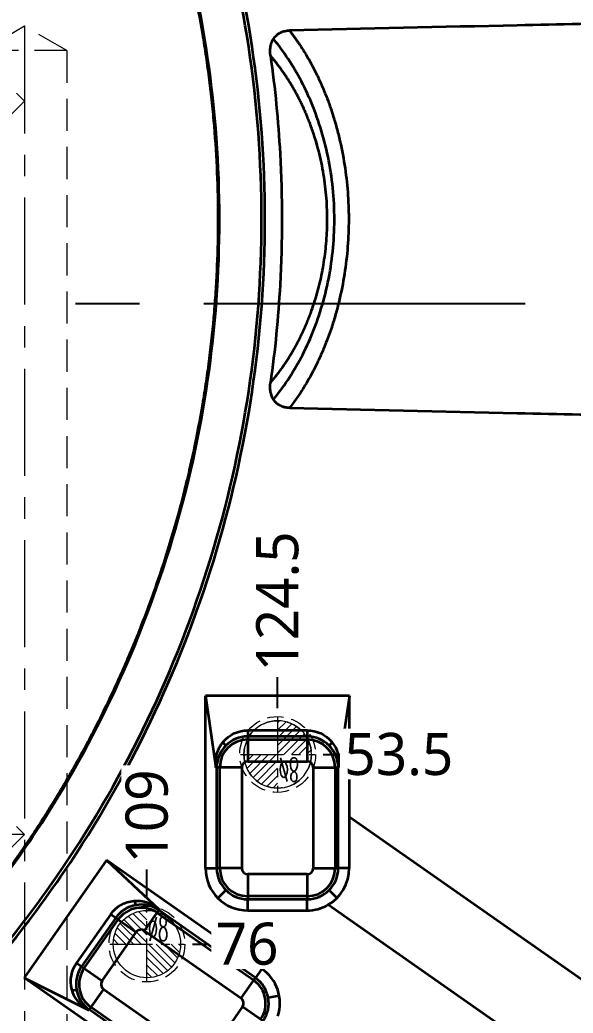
# Model space of a CAD drawing. Header units: millimetres. Extents: x -55 to 464, y 64 to 432.
# Drawn here: x 289.3 to 354.9, y 197.8 to 315.7 of the extents above; entities that cross this region are included whole.
import ezdxf
from ezdxf.enums import TextEntityAlignment as Align

# ---------------------------------------------------------------- set-up
doc = ezdxf.new("R2010")
doc.units = ezdxf.units.MM
doc.linetypes.add('CENTER', pattern=[50.8, 31.75, -6.35, 6.35, -6.35])
doc.linetypes.add('HIDDEN', pattern=[9.525, 6.35, -3.175])
for name, color, linetype, lineweight in [('cool', 153, 'HIDDEN', 9), ('core', 7, 'Continuous', 20), ('dim', 82, 'Continuous', 9), ('epin', 13, 'Continuous', 9)]:
    doc.layers.add(name, color=color, linetype=linetype, lineweight=lineweight)
doc.styles.add('Capful-A', font='')
doc.styles.add('TXT05', font='txt.shx', dxfattribs={"width": 0.5, "bigfont": 'gbcbig.shx'})
doc.styles.get('Capful-A').set_extended_font_data('Microsoft YaHei')
doc.dimstyles.new('Capful-A-2.0', dxfattribs={"dimscale": 2, "dimtxt": 2.5, "dimasz": 2.5, "dimexe": 1.5, "dimexo": 1, "dimgap": 1.5, "dimtad": 0, "dimdsep": 46, "dimtxsty": 'Capful-A', "dimcen": 0, "dimclrt": 2, "dimazin": 2, "dimtfac": 1, "dimtmove": 0, "dimatfit": 3, "dimfxl": 0, "dimtolj": 1, "dimtzin": 0, "dimarcsym": 0})

# ---------------------------------------------------------------- blocks, each defined once
blk = doc.blocks.new('H-SL-2-1')
at = {"layer": 'cool', "ltscale": 0.6}
for p, q in [((344.5, 8.89), (339.5, 6)), ((349.5, 6), (344.5, 8.89)), ((349.5, 6), (339.5, 6)), ((349.5, 6), (349.5, -161)), ((339.5, 5), (344.5, 0)), ((344.5, 0), (339.5, -5)), ((339.5, -82), (344.5, -87)), ((344.5, -87), (339.5, -92))]:
    blk.add_line(p, q, dxfattribs=at)
at = {"layer": 'cool', "color": 1, "linetype": 'CENTER', "ltscale": 0.4}
for p, q in [((344.5, 8.89), (344.5, -174)), ((0, 0), (344.5, 0)), ((344.5, -87), (0, -87))]:
    blk.add_line(p, q, dxfattribs=at)
blk = doc.blocks.new('epin_ejp_8')
at = {"layer": 'epin'}
h = blk.add_hatch(dxfattribs=at)
h.set_pattern_fill('_ANSI31', color=123, scale=0.2, angle=90)
h.set_pattern_definition([(135, (-2848.6551, 2661.42286), (-0.44901281, -0.44901281), [])])
h.paths.add_polyline_path([(0, 4, 0.414214), (-4, 0), (0, 0)])
h.paths.add_polyline_path([(4, 0), (0, 0), (0, -4, 0.414214)])
at = {"layer": 'epin', "color": 1, "linetype": 'CENTER', "ltscale": 0.16}
for p, q in [((0, -4.4), (0, 4.4)), ((-4.4, 0), (4.4, 0))]:
    blk.add_line(p, q, dxfattribs=at)
at = {"layer": 'epin'}
blk.add_circle((0, 0), 4, dxfattribs=at)
at = {"layer": 'epin', "color": 6, "style": 'TXT05', "width": 0.5}
blk.add_text('%%c8', height=2.8, dxfattribs=at).set_placement((1.33, 1.8), align=Align.MIDDLE)
blk = doc.blocks.new('*D45')
at = {"layer": 'Defpoints', "color": 0, "transparency": 16777216}
for p in [(195.33, 282.01), (324.23, 228.51)]:
    blk.add_point(p, dxfattribs=at)
at = {"layer": 'dim', "color": 0, "lineweight": -2, "transparency": 16777216}
blk.add_line((325.23, 228.51), (327.1, 228.51), dxfattribs=at)
at = {"layer": 'dim', "color": 2, "transparency": 16777216, "insert": (334.2, 228.51), "char_height": 5, "attachment_point": 5, "style": 'Capful-A', "bg_fill": 3, "box_fill_scale": 1.1, "bg_fill_color": 256, "bg_fill_true_color": 13158600, "bg_fill_transparency": 0}
blk.add_mtext('\\A1;53.5', dxfattribs=at)
at = {"layer": 'Defpoints', "color": 0, "transparency": 16777216}
blk.add_point((327.1, 228.51), dxfattribs=at)
blk = doc.blocks.new('*D46')
at = {"layer": 'Defpoints', "color": 0, "transparency": 16777216}
for p in [(195.33, 282.01), (308.75, 206.01)]:
    blk.add_point(p, dxfattribs=at)
at = {"layer": 'dim', "color": 0, "lineweight": -2, "transparency": 16777216}
blk.add_line((309.75, 206.01), (311.65, 206.01), dxfattribs=at)
at = {"layer": 'dim', "color": 2, "transparency": 16777216, "insert": (316.21, 206.01), "char_height": 5, "attachment_point": 5, "style": 'Capful-A', "bg_fill": 3, "box_fill_scale": 1.1, "bg_fill_color": 256, "bg_fill_true_color": 13158600, "bg_fill_transparency": 0}
blk.add_mtext('\\A1;76', dxfattribs=at)
at = {"layer": 'Defpoints', "color": 0, "transparency": 16777216}
blk.add_point((311.65, 206.01), dxfattribs=at)
blk = doc.blocks.new('*D48')
at = {"layer": 'Defpoints', "color": 0, "transparency": 16777216}
for p in [(195.33, 282.01), (319.83, 233.01)]:
    blk.add_point(p, dxfattribs=at)
at = {"layer": 'dim', "color": 0, "lineweight": -2, "transparency": 16777216}
blk.add_line((319.83, 234), (319.83, 237.68), dxfattribs=at)
at = {"layer": 'dim', "color": 2, "transparency": 16777216, "insert": (319.83, 246.65), "char_height": 5, "attachment_point": 5, "rotation": 90, "style": 'Capful-A', "bg_fill": 3, "box_fill_scale": 1.1, "bg_fill_color": 256, "bg_fill_true_color": 13158600, "bg_fill_transparency": 0}
blk.add_mtext('\\A1;124.5', dxfattribs=at)
at = {"layer": 'Defpoints', "color": 0, "transparency": 16777216}
blk.add_point((319.83, 237.68), dxfattribs=at)
blk = doc.blocks.new('*D50')
at = {"layer": 'Defpoints', "color": 0, "transparency": 16777216}
for p in [(195.33, 282.01), (304.33, 210.41)]:
    blk.add_point(p, dxfattribs=at)
at = {"layer": 'dim', "color": 0, "lineweight": -2, "transparency": 16777216}
blk.add_line((304.33, 211.4), (304.33, 214.84), dxfattribs=at)
at = {"layer": 'dim', "color": 2, "transparency": 16777216, "insert": (304.33, 221.14), "char_height": 5, "attachment_point": 5, "rotation": 90, "style": 'Capful-A', "bg_fill": 3, "box_fill_scale": 1.1, "bg_fill_color": 256, "bg_fill_true_color": 13158600, "bg_fill_transparency": 0}
blk.add_mtext('\\A1;109', dxfattribs=at)
at = {"layer": 'Defpoints', "color": 0, "transparency": 16777216}
blk.add_point((304.33, 214.84), dxfattribs=at)
blk = doc.blocks.new('*D51')
at = {"layer": 'Defpoints', "color": 0, "transparency": 16777216}
for p in [(195.33, 282.01), (445.33, 282.01)]:
    blk.add_point(p, dxfattribs=at)
at = {"layer": 'dim', "color": 0, "lineweight": -2, "transparency": 16777216}
blk.add_line((446.33, 282.01), (458.54, 282.01), dxfattribs=at)
at = {"layer": 'dim', "color": 2, "transparency": 16777216, "insert": (461.19, 282.01), "char_height": 5, "attachment_point": 5, "style": 'Capful-A', "bg_fill": 3, "box_fill_scale": 1.1, "bg_fill_color": 256, "bg_fill_true_color": 13158600, "bg_fill_transparency": 0}
blk.add_mtext('\\A1;0', dxfattribs=at)
at = {"layer": 'Defpoints', "color": 0, "transparency": 16777216}
blk.add_point((458.54, 282.01), dxfattribs=at)

msp = doc.modelspace()

# ---------------------------------------------------------------- linework, layer by layer
at = {"color": 1, "linetype": 'CENTER', "ltscale": 1.2}
msp.add_line((-54.672, 282.005), (445.328, 282.005), dxfattribs=at)
at = {"layer": 'core', "color": 7, "linetype": 'Continuous', "lineweight": 35}
for p, q in [((311.284, 235.457), (312.521, 226.957)), ((328.333, 235.457), (311.284, 235.457)), ((311.284, 214.996), (311.284, 235.457)), ((328.333, 235.457), (327.096, 226.957)), ((328.333, 221.1), (328.333, 235.457)), ((316.284, 231.361), (316.284, 230.633)), ((323.333, 231.361), (316.284, 231.361)), ((323.333, 231.361), (323.333, 230.633)), ((313.318, 229.923), (313.685, 229.557)), ((316.284, 230.633), (316.284, 227.663)), ((323.333, 230.633), (316.284, 230.633)), ((316.284, 230.27), (323.333, 230.27)), ((323.333, 230.633), (323.333, 227.663)), ((325.933, 229.557), (326.299, 229.923)), ((316.284, 227.663), (323.333, 227.663)), ((312.521, 226.957), (312.608, 226.957)), ((315.579, 226.957), (312.608, 226.957)), ((312.608, 214.996), (312.608, 226.957)), ((312.971, 214.996), (312.971, 226.957)), ((315.579, 226.957), (315.579, 214.996)), ((324.039, 226.957), (324.039, 214.996)), ((324.039, 226.957), (327.009, 226.957)), ((326.646, 226.957), (326.646, 214.996)), ((327.009, 214.996), (327.009, 226.957)), ((327.096, 226.957), (327.009, 226.957)), ((328.333, 221.1), (328.316, 221.112)), ((328.316, 221.112), (328.316, 214.996)), ((328.333, 221.1), (357.043, 200.997)), ((299.549, 215.979), (289.77, 202.014)), ((299.549, 215.979), (305.802, 210.091)), ((317.963, 203.085), (299.549, 215.979)), ((311.284, 214.996), (312.608, 214.996)), ((315.579, 214.996), (312.608, 214.996)), ((324.039, 214.996), (327.009, 214.996)), ((328.316, 214.996), (327.009, 214.996)), ((323.333, 214.291), (316.284, 214.291)), ((316.284, 214.291), (316.284, 211.32)), ((323.333, 214.291), (323.333, 211.32)), ((312.749, 211.461), (313.685, 212.397)), ((325.933, 212.397), (326.857, 211.473)), ((303.005, 210.629), (302.915, 211.139)), ((323.333, 211.683), (316.284, 211.683)), ((316.284, 211.32), (323.333, 211.32)), ((316.284, 209.996), (316.284, 211.32)), ((323.333, 209.996), (323.333, 211.32)), ((304.048, 207.586), (305.752, 210.02)), ((305.802, 210.091), (305.752, 210.02)), ((317.204, 202.001), (305.752, 210.02)), ((316.284, 209.996), (323.333, 209.996)), ((325.815, 210.656), (325.799, 210.666)), ((351.307, 192.806), (325.815, 210.656)), ((300.036, 209.534), (295.993, 203.76)), ((300.632, 209.117), (296.589, 203.343)), ((296.886, 203.135), (300.929, 208.909)), ((300.036, 209.534), (300.632, 209.117)), ((300.632, 209.117), (303.065, 207.413)), ((305.544, 209.723), (316.996, 201.704)), ((299.022, 201.639), (303.065, 207.413)), ((304.048, 207.586), (315.5, 199.568)), ((295.993, 203.76), (296.589, 203.343)), ((296.589, 203.343), (299.022, 201.639)), ((317.963, 203.085), (317.204, 202.001)), ((289.77, 202.014), (297.442, 198.152)), ((308.185, 189.12), (289.77, 202.014)), ((315.5, 199.568), (317.204, 202.001)), ((295.47, 200.506), (295.98, 200.596)), ((299.196, 200.656), (297.492, 198.223)), ((299.196, 200.656), (310.648, 192.638)), ((320.019, 199.858), (318.716, 199.628)), ((297.442, 198.152), (297.492, 198.223)), ((308.944, 190.204), (297.492, 198.223)), ((309.152, 190.501), (297.7, 198.52)), ((315.673, 198.585), (311.631, 192.811)), ((315.673, 198.585), (318.107, 196.881))]:
    msp.add_line(p, q, dxfattribs=at)
at = {"layer": 'core', "color": 8, "linetype": 'HIDDEN', "lineweight": 18, "ltscale": 0.3}
for centre, radius in [((319.829, 228.505), 4.5), ((319.829, 228.505), 4), ((304.329, 206.005), 4.5)]:
    msp.add_circle(centre, radius, dxfattribs=at)
at = {"layer": 'core', "color": 7, "linetype": 'Continuous', "lineweight": 35}
for centre, radius, start, end in [((316.284, 226.957), 3.676, 90, 180), ((316.284, 226.957), 3.314, 90, 180), ((323.333, 226.957), 3.676, 0, 90), ((323.333, 226.957), 3.314, 0, 90), ((316.284, 226.957), 0.706, 90, 180), ((323.333, 226.957), 0.706, 0, 90), ((316.284, 214.996), 5, 180, 270), ((316.284, 214.996), 3.676, 180, 270), ((316.284, 214.996), 3.314, 180, 270), ((316.284, 214.996), 0.706, 180, 270), ((323.333, 214.996), 3.314, 270, 0), ((323.333, 214.996), 0.706, 270, 0), ((323.333, 214.996), 3.676, 270, 0), ((323.333, 214.996), 4.983, 299.66775, 0), ((303.643, 207.008), 3.676, 55, 145), ((303.643, 207.008), 3.314, 55, 145), ((323.333, 214.996), 5, 270, 299.7592), ((303.643, 207.008), 0.706, 55, 145), ((299.6, 201.234), 3.676, 145, 235), ((299.6, 201.234), 3.314, 145, 235), ((315.095, 198.99), 5, 342.16559, 55), ((299.6, 201.234), 0.706, 145, 235), ((315.095, 198.99), 3.314, 325, 55), ((315.095, 198.99), 3.676, 325, 55), ((315.095, 198.99), 0.706, 325, 55)]:
    msp.add_arc(centre, radius, start, end, dxfattribs=at)
at = {"layer": 'core', "color": 7, "linetype": 'Continuous', "lineweight": 35, "extrusion": (0, 0, -1)}
for centre, major_axis, start_param, end_param in [((316.284, 227.516), (0, -3.844), 1.4247433, 3.1415927), ((323.333, 227.516), (0, -3.844), 3.1415927, 4.858442), ((303.185, 207.329), (3.149, -2.205), 3.1415927, 4.858442), ((299.142, 201.555), (3.149, -2.205), 1.4247433, 3.1415927)]:
    msp.add_ellipse(centre, major_axis=major_axis, ratio=0.9893532, start_param=start_param, end_param=end_param, dxfattribs=at)
at = {"layer": 'core', "color": 7, "linetype": 'Continuous', "lineweight": 35}
for points, knots in [([(286.888, 204.414), (289.596, 207.7), (296.261, 216.598), (305.236, 232.202), (312.738, 251.383), (317.306, 271.466), (318.84, 292.005), (317.306, 312.544), (312.738, 332.627), (305.236, 351.808), (296.261, 367.412), (289.596, 376.31), (286.888, 379.597)], [0, 0, 0, 0, 0.0672927, 0.1754696, 0.2836464, 0.3918232, 0.5, 0.6081768, 0.7163536, 0.8245304, 0.9327073, 1, 1, 1, 1]), ([(286.705, 204.826), (289.358, 208.055), (295.956, 216.877), (304.871, 232.378), (312.35, 251.503), (316.906, 271.527), (318.435, 292.005), (316.906, 312.484), (312.35, 332.508), (304.871, 351.633), (295.956, 367.133), (289.358, 375.955), (286.705, 379.184)], [0, 0, 0, 0, 0.0663674, 0.1747756, 0.2831837, 0.3915919, 0.5, 0.6084081, 0.7168163, 0.8252244, 0.9336326, 1, 1, 1, 1]), ([(284.345, 210.083), (285.488, 211.53), (286.6, 213), (287.951, 214.867), (288.219, 215.241), (288.752, 215.994), (289.017, 216.372), (289.804, 217.508), (290.32, 218.271), (291.845, 220.575), (292.829, 222.131), (294.256, 224.497), (294.723, 225.29), (295.412, 226.488), (295.64, 226.888), (296.091, 227.692), (296.314, 228.095), (297.422, 230.116), (298.273, 231.75), (299.498, 234.226), (299.897, 235.055), (300.679, 236.722), (301.061, 237.56), (301.808, 239.244), (302.173, 240.09), (302.707, 241.365), (302.883, 241.792), (303.23, 242.645), (303.401, 243.073), (304.245, 245.215), (304.884, 246.94), (306.089, 250.414), (306.656, 252.162), (307.715, 255.682), (308.208, 257.453), (308.893, 260.128), (309.112, 261.023), (309.426, 262.369), (309.529, 262.819), (309.729, 263.718), (309.827, 264.169), (310.303, 266.421), (310.646, 268.228), (311.105, 270.947), (311.248, 271.855), (311.515, 273.673), (311.64, 274.584), (311.985, 277.319), (312.176, 279.148), (312.407, 281.9), (312.474, 282.819), (312.546, 283.969), (312.56, 284.199), (312.586, 284.659), (312.624, 285.349), (312.656, 286.039), (312.751, 288.34), (312.789, 290.179), (312.789, 293.855), (312.713, 297.53), (312.483, 301.201), (312.252, 303.953), (312.166, 304.87), (312.046, 306.016), (312.021, 306.246), (311.97, 306.704), (311.893, 307.391), (311.699, 308.991), (311.512, 310.359), (311.244, 312.179), (311.101, 313.087), (310.642, 315.806), (309.956, 319.417), (309.119, 322.999), (308.434, 325.674), (308.196, 326.564), (307.887, 327.675), (307.825, 327.896), (307.699, 328.34), (307.508, 329.004), (307.312, 329.667), (306.648, 331.873), (306.08, 333.626), (305.173, 336.238), (304.861, 337.105), (304.381, 338.402), (304.218, 338.833), (303.889, 339.694), (303.722, 340.123), (302.877, 342.265), (302.166, 343.962), (301.046, 346.483), (300.665, 347.319), (299.884, 348.984), (299.484, 349.812), (298.26, 352.285), (297.41, 353.917), (296.413, 355.735), (296.302, 355.937), (296.078, 356.34), (295.966, 356.541), (295.627, 357.144), (294.944, 358.346), (294.242, 359.536), (292.816, 361.899), (291.833, 363.454), (289.803, 366.519), (288.756, 368.031), (286.599, 371.011), (285.488, 372.48), (284.345, 373.927)], [0, 0, 0, 0, 0.03125, 0.03125, 0.0390625, 0.0390625, 0.046875, 0.046875, 0.0625, 0.0625, 0.09375, 0.09375, 0.109375, 0.109375, 0.1171875, 0.1171875, 0.125, 0.125, 0.15625, 0.15625, 0.171875, 0.171875, 0.1875, 0.1875, 0.203125, 0.203125, 0.2109375, 0.2109375, 0.21875, 0.21875, 0.25, 0.25, 0.28125, 0.28125, 0.3125, 0.3125, 0.328125, 0.328125, 0.3359375, 0.3359375, 0.34375, 0.34375, 0.375, 0.375, 0.390625, 0.390625, 0.40625, 0.40625, 0.4375, 0.4375, 0.453125, 0.453125, 0.4570313, 0.4570313, 0.4609375, 0.46875, 0.46875, 0.5, 0.5, 0.53125, 0.5625, 0.5625, 0.578125, 0.578125, 0.5820313, 0.5820313, 0.5859375, 0.59375, 0.609375, 0.609375, 0.625, 0.625, 0.65625, 0.6875, 0.6875, 0.703125, 0.703125, 0.7070313, 0.7070313, 0.7109375, 0.71875, 0.71875, 0.75, 0.75, 0.765625, 0.765625, 0.7734375, 0.7734375, 0.78125, 0.78125, 0.8125, 0.8125, 0.828125, 0.828125, 0.84375, 0.84375, 0.875, 0.875, 0.8789063, 0.8789063, 0.8828125, 0.8828125, 0.890625, 0.90625, 0.90625, 0.9375, 0.9375, 0.96875, 0.96875, 1, 1, 1, 1]), ([(284.408, 209.943), (286.808, 212.98), (292.83, 221.325), (300.976, 235.94), (307.825, 253.959), (311.993, 272.779), (313.392, 292.005), (311.993, 311.231), (307.825, 330.051), (300.976, 348.07), (292.83, 362.686), (286.808, 371.03), (284.408, 374.067)], [0, 0, 0, 0, 0.065602, 0.1742015, 0.282801, 0.3914005, 0.5, 0.6085995, 0.717199, 0.8257985, 0.934398, 1, 1, 1, 1]), ([(377.945, 315.658), (368.044, 315.44), (358.142, 315.222), (339.238, 314.802), (330.235, 314.601), (321.232, 314.399)], [0, 0, 0, 0, 0.5237714, 0.5237714, 1, 1, 1, 1]), ([(318.98, 311.394), (318.955, 311.573), (318.942, 311.751), (318.942, 312.019), (318.945, 312.109), (318.959, 312.287), (318.97, 312.377), (318.993, 312.511), (319.001, 312.555), (319.021, 312.643), (319.031, 312.687), (319.067, 312.816), (319.094, 312.901), (319.159, 313.068), (319.196, 313.15), (319.249, 313.251), (319.26, 313.27), (319.282, 313.31), (319.316, 313.368), (319.353, 313.425), (319.429, 313.535), (319.485, 313.605), (319.604, 313.738), (319.668, 313.8), (319.753, 313.874), (319.771, 313.889), (319.806, 313.917), (319.86, 313.959), (319.915, 313.997), (320.028, 314.071), (320.106, 314.116), (320.226, 314.175), (320.288, 314.203), (320.351, 314.228), (320.393, 314.244), (320.415, 314.252), (320.521, 314.289), (320.608, 314.314), (320.783, 314.354), (320.872, 314.369), (321.006, 314.385), (321.051, 314.389), (321.141, 314.396), (321.187, 314.398), (321.232, 314.399)], [0, 0, 0, 0, 0.125, 0.125, 0.1875, 0.1875, 0.25, 0.25, 0.28125, 0.28125, 0.3125, 0.3125, 0.375, 0.375, 0.4375, 0.4375, 0.453125, 0.453125, 0.46875, 0.5, 0.5, 0.5625, 0.5625, 0.625, 0.625, 0.640625, 0.640625, 0.65625, 0.6875, 0.6875, 0.75, 0.75, 0.78125, 0.796875, 0.796875, 0.8125, 0.8125, 0.875, 0.875, 0.9375, 0.9375, 0.96875, 0.96875, 1, 1, 1, 1]), ([(321.232, 314.399), (321.512, 314.043), (321.783, 313.677), (322.307, 312.93), (322.814, 312.167), (323.521, 310.985), (323.956, 310.177), (324.374, 309.361), (324.574, 308.95), (324.957, 308.122), (325.322, 307.289), (325.651, 306.451), (325.885, 305.823), (325.998, 305.508), (326.125, 305.142), (326.187, 304.958), (326.217, 304.867), (326.232, 304.821), (326.24, 304.798), (326.244, 304.787), (326.246, 304.781), (326.247, 304.778), (326.247, 304.777), (326.247, 304.776), (326.247, 304.776), (326.248, 304.775), (326.415, 304.267), (326.573, 303.753), (326.866, 302.715), (327.002, 302.191), (327.379, 300.608), (327.589, 299.539), (327.923, 297.385), (328.049, 296.302), (328.174, 294.678), (328.205, 294.137), (328.236, 293.327), (328.248, 292.922), (328.255, 292.451), (328.256, 292.216), (328.256, 292.115), (328.257, 292.048), (328.257, 292.015), (328.256, 290.909), (328.213, 289.829), (328.045, 287.666), (327.918, 286.583), (327.581, 284.432), (327.371, 283.363), (326.992, 281.782), (326.856, 281.258), (326.635, 280.48), (326.559, 280.222), (326.441, 279.837), (326.381, 279.645), (326.309, 279.422), (326.272, 279.31), (326.254, 279.255), (326.245, 279.227), (326.24, 279.213), (326.238, 279.206), (326.237, 279.203), (326.236, 279.201), (326.236, 279.2), (326.236, 279.2), (326.236, 279.199), (326.098, 278.782), (325.804, 277.947), (325.311, 276.695), (324.947, 275.866), (324.565, 275.041), (324.366, 274.631), (323.949, 273.819), (323.514, 273.013), (322.809, 271.835), (322.304, 271.075), (321.781, 270.331), (321.511, 269.966), (321.232, 269.611)], [0, 0, 0, 0, 0.03125, 0.03125, 0.0625, 0.09375, 0.125, 0.125, 0.15625, 0.15625, 0.1875, 0.21875, 0.21875, 0.234375, 0.2421875, 0.2460937, 0.2480469, 0.2490234, 0.2495117, 0.2497559, 0.2498779, 0.249939, 0.2499695, 0.2499847, 0.2499847, 0.25, 0.25, 0.28125, 0.28125, 0.3125, 0.3125, 0.375, 0.375, 0.4375, 0.4375, 0.46875, 0.46875, 0.484375, 0.4921875, 0.4960937, 0.4980469, 0.4980469, 0.5, 0.5, 0.5625, 0.5625, 0.625, 0.625, 0.6875, 0.6875, 0.71875, 0.71875, 0.734375, 0.734375, 0.7421875, 0.7460937, 0.7480469, 0.7490234, 0.7495117, 0.7497559, 0.7498779, 0.749939, 0.7499695, 0.7499847, 0.7499847, 0.75, 0.75, 0.78125, 0.8125, 0.84375, 0.84375, 0.875, 0.875, 0.90625, 0.9375, 0.96875, 0.96875, 1, 1, 1, 1]), ([(319.338, 270.61), (319.773, 271.141), (320.197, 271.702), (321.739, 273.91), (322.794, 275.779), (324.119, 278.847), (324.52, 279.915), (325.23, 282.152), (325.541, 283.33), (326.288, 286.909), (326.555, 289.392), (326.564, 294.488), (326.308, 296.971), (325.312, 301.807), (324.598, 304.039), (322.818, 308.19), (321.783, 310.03), (320.22, 312.277), (319.784, 312.854), (319.337, 313.4)], [0, 0, 0, 0, 0.0541508, 0.0541508, 0.2026349, 0.2026349, 0.276877, 0.276877, 0.351119, 0.351119, 0.4996032, 0.4996032, 0.6480873, 0.6480873, 0.7965714, 0.7965714, 0.9450555, 0.9450555, 1, 1, 1, 1]), ([(318.98, 311.394), (319.52, 307.539), (320.404, 298.499), (320.404, 285.511), (319.52, 276.471), (318.98, 272.616)], [0, 0, 0, 0, 0.3001305, 0.6998695, 1, 1, 1, 1]), ([(318.98, 272.616), (318.995, 272.634), (319.025, 272.668), (319.069, 272.721), (319.114, 272.773), (319.158, 272.826), (319.203, 272.878), (319.247, 272.931), (319.291, 272.984), (319.335, 273.038), (319.378, 273.091), (319.422, 273.145), (319.466, 273.198), (319.509, 273.252), (319.552, 273.306), (319.595, 273.36), (319.638, 273.415), (319.681, 273.469), (319.724, 273.524), (319.767, 273.579), (319.809, 273.634), (319.851, 273.689), (319.894, 273.744), (319.936, 273.8), (319.978, 273.856), (320.02, 273.911), (320.061, 273.967), (320.103, 274.023), (320.145, 274.08), (320.186, 274.136), (320.227, 274.193), (320.268, 274.25), (320.309, 274.307), (320.35, 274.364), (320.391, 274.421), (320.431, 274.478), (320.472, 274.536), (320.512, 274.594), (320.552, 274.652), (320.592, 274.71), (320.632, 274.768), (320.672, 274.826), (320.712, 274.885), (320.751, 274.944), (320.791, 275.002), (320.83, 275.061), (320.869, 275.121), (320.908, 275.18), (320.947, 275.239), (320.986, 275.299), (321.024, 275.359), (321.063, 275.419), (321.101, 275.479), (321.139, 275.539), (321.177, 275.6), (321.215, 275.66), (321.253, 275.721), (321.291, 275.782), (321.328, 275.843), (321.366, 275.904), (321.403, 275.966), (321.44, 276.027), (321.477, 276.089), (321.514, 276.151), (321.551, 276.213), (321.587, 276.275), (321.624, 276.338), (321.66, 276.4), (321.696, 276.463), (321.732, 276.526), (321.768, 276.589), (321.804, 276.652), (321.84, 276.715), (321.875, 276.779), (321.911, 276.842), (321.946, 276.906), (321.981, 276.97), (322.016, 277.034), (322.051, 277.098), (322.086, 277.163), (322.12, 277.227), (322.155, 277.292), (322.189, 277.357), (322.223, 277.422), (322.257, 277.487), (322.291, 277.552), (322.325, 277.618), (322.358, 277.683), (322.392, 277.749), (322.425, 277.815), (322.458, 277.881), (322.491, 277.948), (322.524, 278.014), (322.557, 278.081), (322.589, 278.147), (322.622, 278.214), (322.654, 278.281), (322.686, 278.349), (322.718, 278.416), (322.75, 278.483), (322.782, 278.551), (322.814, 278.619), (322.845, 278.687), (322.876, 278.755), (322.908, 278.823), (322.939, 278.892), (322.97, 278.96), (323, 279.029), (323.031, 279.098), (323.061, 279.167), (323.092, 279.236), (323.122, 279.306), (323.152, 279.375), (323.182, 279.445), (323.212, 279.515), (323.241, 279.584), (323.271, 279.655), (323.3, 279.725), (323.329, 279.795), (323.358, 279.866), (323.387, 279.937), (323.416, 280.007), (323.444, 280.079), (323.473, 280.15), (323.501, 280.221), (323.529, 280.293), (323.557, 280.364), (323.585, 280.436), (323.613, 280.508), (323.64, 280.58), (323.668, 280.652), (323.695, 280.725), (323.722, 280.797), (323.883, 281.23), (324.161, 282.032), (324.523, 283.226), (324.838, 284.436), (325.105, 285.661), (325.325, 286.901), (325.496, 288.155), (325.619, 289.42), (325.694, 290.697), (325.72, 292.034), (325.691, 293.425), (325.599, 294.86), (325.446, 296.281), (325.231, 297.687), (324.955, 299.075), (324.619, 300.444), (324.223, 301.794), (323.907, 302.713), (323.715, 303.232), (323.667, 303.36), (323.619, 303.487), (323.57, 303.614), (323.52, 303.741), (323.47, 303.867), (323.42, 303.992), (323.369, 304.118), (323.318, 304.242), (323.266, 304.366), (323.214, 304.49), (323.161, 304.613), (323.108, 304.736), (323.055, 304.858), (323.001, 304.98), (322.947, 305.101), (322.892, 305.222), (322.836, 305.343), (322.781, 305.463), (322.724, 305.582), (322.668, 305.701), (322.611, 305.819), (322.553, 305.937), (322.495, 306.055), (322.437, 306.172), (322.378, 306.288), (322.319, 306.404), (322.259, 306.52), (322.199, 306.635), (322.138, 306.749), (322.077, 306.864), (322.016, 306.977), (321.954, 307.09), (321.892, 307.203), (321.829, 307.315), (321.766, 307.427), (321.702, 307.538), (321.638, 307.648), (321.574, 307.759), (321.509, 307.868), (321.444, 307.978), (321.378, 308.086), (321.312, 308.194), (321.245, 308.302), (321.178, 308.409), (321.111, 308.516), (321.043, 308.622), (320.975, 308.728), (320.906, 308.833), (320.837, 308.938), (320.768, 309.042), (320.698, 309.146), (320.628, 309.249), (320.557, 309.352), (320.486, 309.454), (320.414, 309.556), (320.342, 309.657), (320.27, 309.758), (320.197, 309.858), (320.124, 309.958), (320.051, 310.057), (319.977, 310.156), (319.903, 310.254), (319.828, 310.352), (319.753, 310.449), (319.677, 310.546), (319.601, 310.642), (319.525, 310.738), (319.448, 310.833), (319.371, 310.928), (319.294, 311.022), (319.216, 311.116), (319.138, 311.209), (319.059, 311.302), (319.006, 311.363), (318.98, 311.394)], [0, 0, 0, 0, 0.0020024, 0.0040024, 0.006, 0.0079953, 0.0099882, 0.0119787, 0.013967, 0.015953, 0.0179366, 0.019918, 0.0218971, 0.023874, 0.0258487, 0.0278211, 0.0297914, 0.0317594, 0.0337253, 0.035689, 0.0376506, 0.0396101, 0.0415674, 0.0435227, 0.0454759, 0.047427, 0.049376, 0.0513231, 0.0532681, 0.0552111, 0.0571521, 0.0590912, 0.0610282, 0.0629634, 0.0648966, 0.066828, 0.0687574, 0.0706849, 0.0726106, 0.0745345, 0.0764565, 0.0783767, 0.0802951, 0.0822117, 0.0841266, 0.0860397, 0.0879511, 0.0898607, 0.0917687, 0.093675, 0.0955796, 0.0974825, 0.0993839, 0.1012836, 0.1031817, 0.1050782, 0.1069732, 0.1088666, 0.1107584, 0.1126488, 0.1145376, 0.116425, 0.1183109, 0.1201953, 0.1220784, 0.12396, 0.1258401, 0.127719, 0.1295964, 0.1314725, 0.1333473, 0.1352207, 0.1370929, 0.1389637, 0.1408333, 0.1427017, 0.1445688, 0.1464347, 0.1482994, 0.150163, 0.1520254, 0.1538866, 0.1557467, 0.1576057, 0.1594637, 0.1613205, 0.1631763, 0.1650311, 0.1668848, 0.1687375, 0.1705893, 0.17244, 0.1742899, 0.1761388, 0.1779868, 0.1798338, 0.18168, 0.1835254, 0.1853699, 0.1872136, 0.1890564, 0.1908985, 0.1927398, 0.1945804, 0.1964202, 0.1982593, 0.2000977, 0.2019354, 0.2037724, 0.2056088, 0.2074446, 0.2092798, 0.2111143, 0.2129483, 0.2147817, 0.2166146, 0.218447, 0.2202789, 0.2221103, 0.2239412, 0.2257716, 0.2276017, 0.2294313, 0.2312605, 0.2330894, 0.2349179, 0.236746, 0.2385738, 0.2404014, 0.2422286, 0.2440555, 0.2458823, 0.2477087, 0.249535, 0.2785262, 0.307019, 0.3350924, 0.3628286, 0.3903128, 0.4176321, 0.4448748, 0.4721296, 0.4994851, 0.5302521, 0.5609083, 0.5915801, 0.6223944, 0.6534765, 0.6849492, 0.7169314, 0.7495365, 0.7527613, 0.7559869, 0.7592133, 0.7624406, 0.7656689, 0.7688984, 0.7721291, 0.7753611, 0.7785945, 0.7818295, 0.7850661, 0.7883044, 0.7915446, 0.7947867, 0.7980308, 0.801277, 0.8045254, 0.8077762, 0.8110293, 0.814285, 0.8175433, 0.8208044, 0.8240682, 0.8273349, 0.8306047, 0.8338775, 0.8371536, 0.8404329, 0.8437157, 0.8470019, 0.8502917, 0.8535852, 0.8568825, 0.8601837, 0.8634888, 0.866798, 0.8701114, 0.873429, 0.8767509, 0.8800773, 0.8834082, 0.8867438, 0.8900841, 0.8934292, 0.8967792, 0.9001341, 0.9034942, 0.9068595, 0.91023, 0.9136059, 0.9169872, 0.9203741, 0.9237666, 0.9271648, 0.9305688, 0.9339787, 0.9373946, 0.9408165, 0.9442446, 0.947679, 0.9511197, 0.9545667, 0.9580203, 0.9614805, 0.9649473, 0.9684208, 0.9719012, 0.9753885, 0.9788828, 0.9823842, 0.9858927, 0.9894085, 0.9929316, 0.996462, 1, 1, 1, 1]), ([(321.232, 269.611), (321.141, 269.613), (321.052, 269.62), (320.873, 269.641), (320.785, 269.656), (320.654, 269.686), (320.61, 269.697), (320.524, 269.722), (320.481, 269.735), (320.352, 269.78), (320.269, 269.814), (320.109, 269.893), (320.031, 269.937), (319.919, 270.01), (319.864, 270.049), (319.81, 270.09), (319.775, 270.118), (319.757, 270.133), (319.671, 270.207), (319.607, 270.269), (319.487, 270.402), (319.431, 270.473), (319.354, 270.583), (319.33, 270.621), (319.295, 270.679), (319.283, 270.699), (319.261, 270.738), (319.207, 270.837), (319.16, 270.94), (319.095, 271.107), (319.067, 271.192), (319.037, 271.301), (319.032, 271.323), (319.021, 271.367), (319.016, 271.389), (319.001, 271.455), (318.993, 271.5), (318.97, 271.632), (318.959, 271.721), (318.945, 271.899), (318.942, 271.988), (318.941, 272.167), (318.945, 272.257), (318.955, 272.392), (318.959, 272.437), (318.968, 272.527), (318.974, 272.572), (318.98, 272.616)], [0, 0, 0, 0, 0.0625, 0.0625, 0.125, 0.125, 0.15625, 0.15625, 0.1875, 0.1875, 0.25, 0.25, 0.3125, 0.3125, 0.34375, 0.359375, 0.359375, 0.375, 0.375, 0.4375, 0.4375, 0.5, 0.5, 0.53125, 0.53125, 0.546875, 0.546875, 0.5625, 0.625, 0.625, 0.6875, 0.6875, 0.703125, 0.703125, 0.71875, 0.71875, 0.75, 0.75, 0.8125, 0.8125, 0.875, 0.875, 0.9375, 0.9375, 0.96875, 0.96875, 1, 1, 1, 1]), ([(321.232, 269.611), (330.235, 269.409), (339.238, 269.208), (358.142, 268.789), (368.044, 268.57), (377.945, 268.352)], [0, 0, 0, 0, 0.4762286, 0.4762286, 1, 1, 1, 1])]:
    msp.add_open_spline(points, degree=3, knots=knots, dxfattribs=at)

# ---------------------------------------------------------------- block references
msp.add_blockref('H-SL-2-1', (-54.672, 306.005))
at = {"layer": 'epin', "xscale": -1, "rotation": 180}
msp.add_blockref('epin_ejp_8', (319.829, 228.505), dxfattribs=at)

# ---------------------------------------------------------------- next in the draw order: dimensions: what is measured, and where the dimension line sits
at = {"layer": 'dim'}
dim = msp.add_ordinate_dim(feature_location=(324.229, 228.505), offset=(2.874, 0), dtype=0, origin=(195.328, 282.005), dimstyle='Capful-A-2.0', override={"dimasz": 2, "dimexe": 0.49975, "dimexo": 0.49975, "dimgap": 0.49975}, dxfattribs=at)
dim.commit()
dim.dimension.update_dxf_attribs({"geometry": '*D45', "text_midpoint": (334.196, 228.505)})

# ---------------------------------------------------------------- next in the draw order: dimensions: what is measured, and where the dimension line sits
dim = msp.add_ordinate_dim(feature_location=(308.748, 206.005), offset=(2.906, 0), dtype=0, origin=(195.328, 282.005), dimstyle='Capful-A-2.0', override={"dimasz": 2, "dimexe": 0.49975, "dimexo": 0.49975, "dimgap": 0.49975}, dxfattribs=at)
dim.commit()
dim.dimension.update_dxf_attribs({"geometry": '*D46', "text_midpoint": (316.212, 206.005)})

# ---------------------------------------------------------------- next in the draw order: block references
at = {"layer": 'epin'}
msp.add_blockref('epin_ejp_8', (304.329, 206.005), dxfattribs=at)

# ---------------------------------------------------------------- next in the draw order: dimensions: what is measured, and where the dimension line sits
at = {"layer": 'dim'}
dim = msp.add_ordinate_dim(feature_location=(319.829, 233.005), offset=(0, 4.671), dtype=1, origin=(195.328, 282.005), dimstyle='Capful-A-2.0', override={"dimasz": 2, "dimexe": 0.49975, "dimexo": 0.49975, "dimgap": 0.49975}, dxfattribs=at)
dim.commit()
dim.dimension.update_dxf_attribs({"geometry": '*D48', "text_midpoint": (319.829, 246.645)})

# ---------------------------------------------------------------- next in the draw order: dimensions: what is measured, and where the dimension line sits
dim = msp.add_ordinate_dim(feature_location=(304.329, 210.405), offset=(0, 4.438), dtype=1, origin=(195.328, 282.005), dimstyle='Capful-A-2.0', override={"dimasz": 2, "dimexe": 0.49975, "dimexo": 0.49975, "dimgap": 0.49975}, dxfattribs=at)
dim.commit()
dim.dimension.update_dxf_attribs({"geometry": '*D50', "text_midpoint": (304.329, 221.143)})

# ---------------------------------------------------------------- next in the draw order: dimensions: what is measured, and where the dimension line sits
dim = msp.add_ordinate_dim(feature_location=(445.327670482, 282.005061714), offset=(13.212807893, 0), dtype=0, origin=(195.327646982, 282.005061714), dimstyle='Capful-A-2.0', override={"dimasz": 2, "dimexe": 0.49975, "dimexo": 0.49975, "dimgap": 0.49975}, dxfattribs=at)
dim.commit()
dim.dimension.update_dxf_attribs({"geometry": '*D51', "text_midpoint": (461.189429633, 282.005061714)})

doc.saveas('drawing.dxf')
